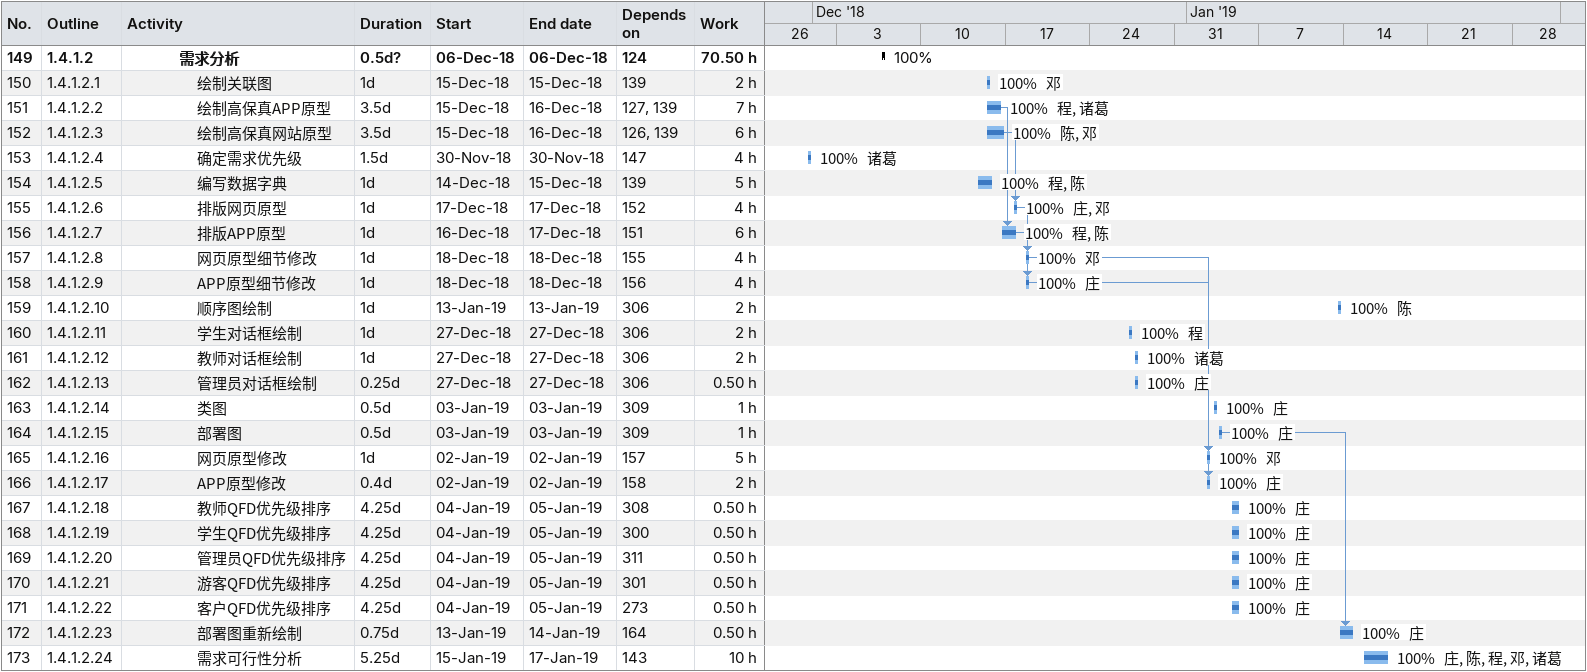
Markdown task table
| ID | WBS | Task | Duration | Start | Finish | Predecessors | Resources | % complete | Work (h) |
|---|---|---|---|---|---|---|---|---|---|
| 149 | 1.4.1.2 | **需求分析** | 0.5d? | 2018-12-06 | 2018-12-06 | 124 |  | 100 | 70.50 |
| 150 | 1.4.1.2.1 | 绘制关联图 | 1d | 2018-12-15 | 2018-12-15 | 139 | 邓 | 100 | 2 |
| 151 | 1.4.1.2.2 | 绘制高保真APP原型 | 3.5d | 2018-12-15 | 2018-12-16 | 127, 139 | 程, 诸葛 | 100 | 7 |
| 152 | 1.4.1.2.3 | 绘制高保真网站原型 | 3.5d | 2018-12-15 | 2018-12-16 | 126, 139 | 陈, 邓 | 100 | 6 |
| 153 | 1.4.1.2.4 | 确定需求优先级 | 1.5d | 2018-11-30 | 2018-11-30 | 147 | 诸葛 | 100 | 4 |
| 154 | 1.4.1.2.5 | 编写数据字典 | 1d | 2018-12-14 | 2018-12-15 | 139 | 程, 陈 | 100 | 5 |
| 155 | 1.4.1.2.6 | 排版网页原型 | 1d | 2018-12-17 | 2018-12-17 | 152 | 庄, 邓 | 100 | 4 |
| 156 | 1.4.1.2.7 | 排版APP原型 | 1d | 2018-12-16 | 2018-12-17 | 151 | 程, 陈 | 100 | 6 |
| 157 | 1.4.1.2.8 | 网页原型细节修改 | 1d | 2018-12-18 | 2018-12-18 | 155 | 邓 | 100 | 4 |
| 158 | 1.4.1.2.9 | APP原型细节修改 | 1d | 2018-12-18 | 2018-12-18 | 156 | 庄 | 100 | 4 |
| 159 | 1.4.1.2.10 | 顺序图绘制 | 1d | 2019-01-13 | 2019-01-13 | 306 | 陈 | 100 | 2 |
| 160 | 1.4.1.2.11 | 学生对话框绘制 | 1d | 2018-12-27 | 2018-12-27 | 306 | 程 | 100 | 2 |
| 161 | 1.4.1.2.12 | 教师对话框绘制 | 1d | 2018-12-27 | 2018-12-27 | 306 | 诸葛 | 100 | 2 |
| 162 | 1.4.1.2.13 | 管理员对话框绘制 | 0.25d | 2018-12-27 | 2018-12-27 | 306 | 庄 | 100 | 0.50 |
| 163 | 1.4.1.2.14 | 类图 | 0.5d | 2019-01-03 | 2019-01-03 | 309 | 庄 | 100 | 1 |
| 164 | 1.4.1.2.15 | 部署图 | 0.5d | 2019-01-03 | 2019-01-03 | 309 | 庄 | 100 | 1 |
| 165 | 1.4.1.2.16 | 网页原型修改 | 1d | 2019-01-02 | 2019-01-02 | 157 | 邓 | 100 | 5 |
| 166 | 1.4.1.2.17 | APP原型修改 | 0.4d | 2019-01-02 | 2019-01-02 | 158 | 庄 | 100 | 2 |
| 167 | 1.4.1.2.18 | 教师QFD优先级排序 | 4.25d | 2019-01-04 | 2019-01-05 | 308 | 庄 | 100 | 0.50 |
| 168 | 1.4.1.2.19 | 学生QFD优先级排序 | 4.25d | 2019-01-04 | 2019-01-05 | 300 | 庄 | 100 | 0.50 |
| 169 | 1.4.1.2.20 | 管理员QFD优先级排序 | 4.25d | 2019-01-04 | 2019-01-05 | 311 | 庄 | 100 | 0.50 |
| 170 | 1.4.1.2.21 | 游客QFD优先级排序 | 4.25d | 2019-01-04 | 2019-01-05 | 301 | 庄 | 100 | 0.50 |
| 171 | 1.4.1.2.22 | 客户QFD优先级排序 | 4.25d | 2019-01-04 | 2019-01-05 | 273 | 庄 | 100 | 0.50 |
| 172 | 1.4.1.2.23 | 部署图重新绘制 | 0.75d | 2019-01-13 | 2019-01-14 | 164 | 庄 | 100 | 0.50 |
| 173 | 1.4.1.2.24 | 需求可行性分析 | 5.25d | 2019-01-15 | 2019-01-17 | 143 | 庄, 陈, 程, 邓, 诸葛 | 100 | 10 |
